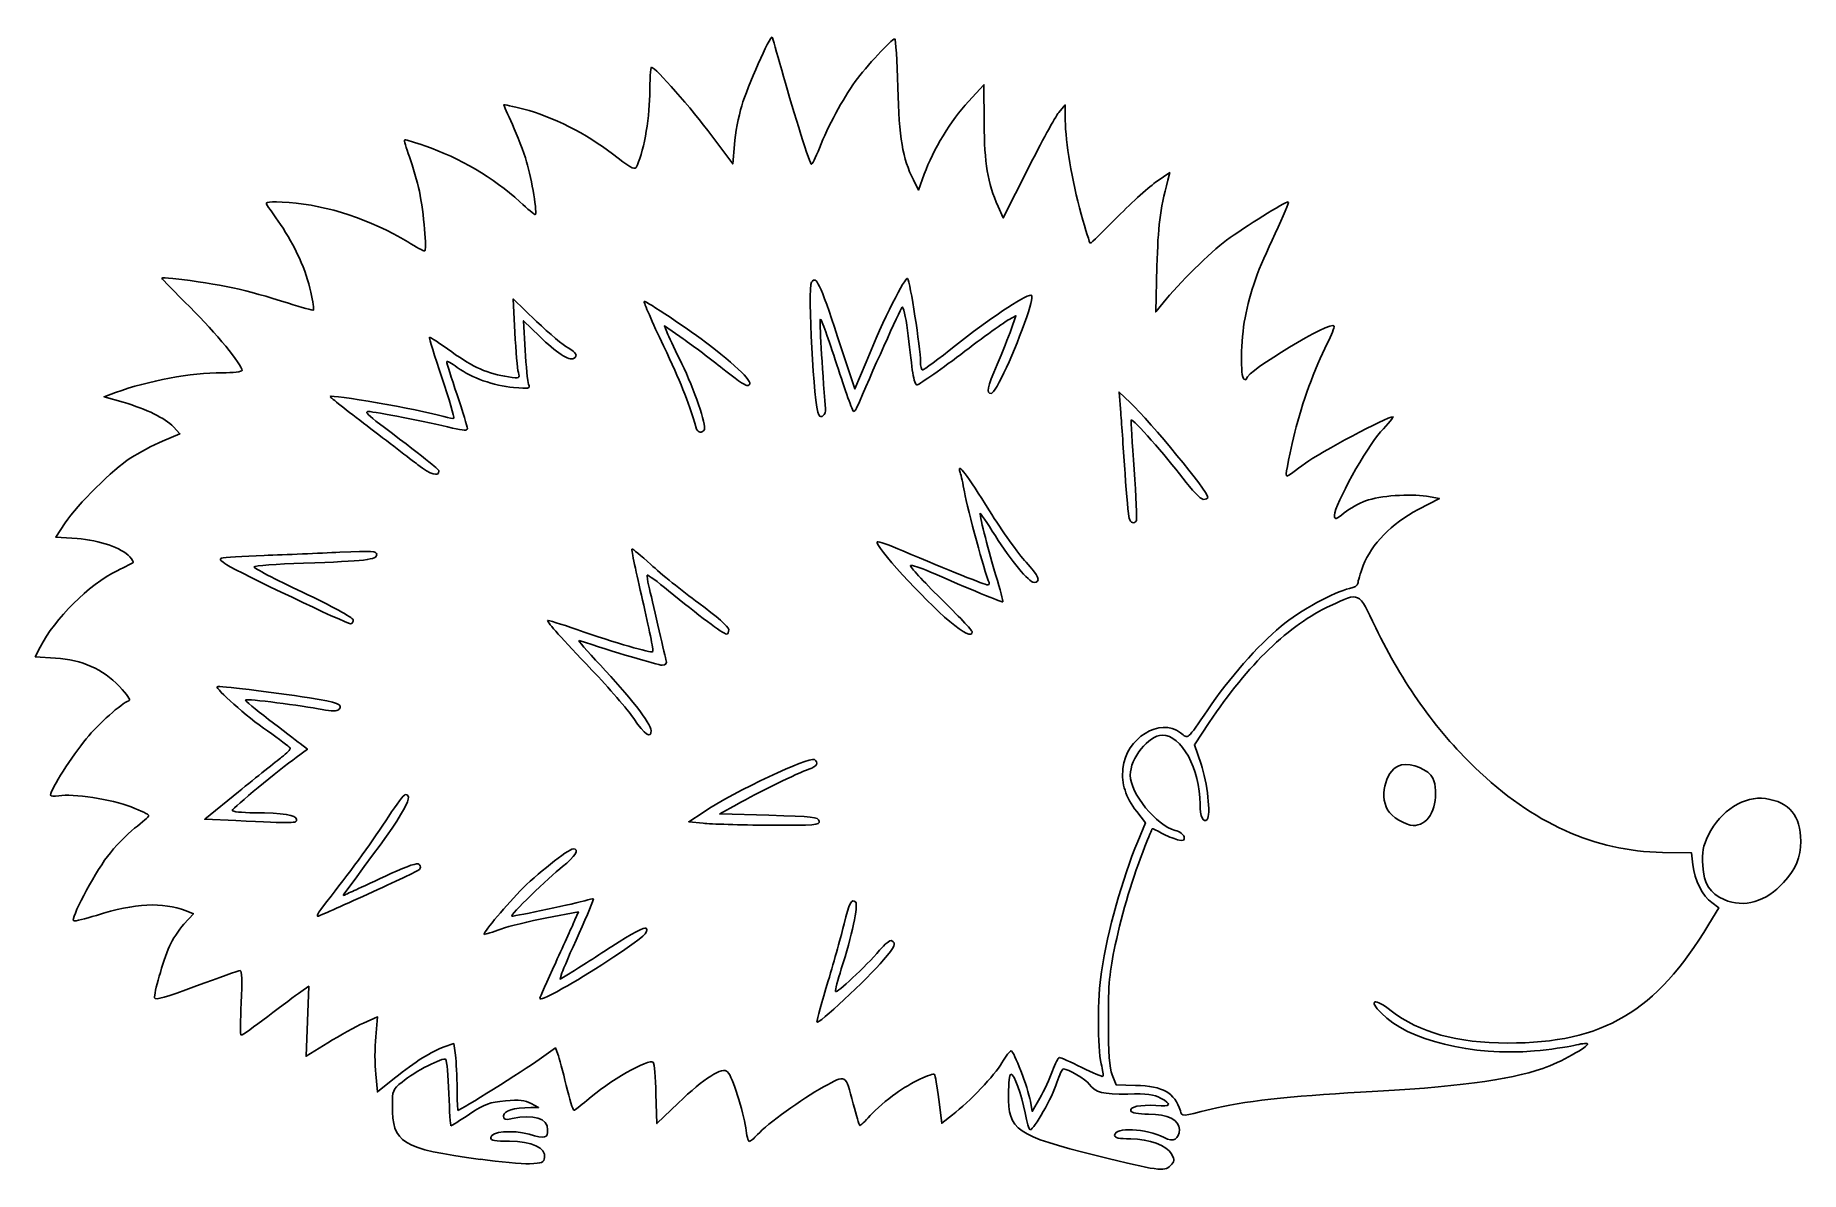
# Model space of a CAD drawing. Extents: x 0 to 31.8, y 0 to 20.5.
import ezdxf

# ---------------------------------------------------------------- set-up
doc = ezdxf.new("R2010")
doc.units = 0
doc.layers.add('Layer_1', color=7, linetype='CONTINUOUS')

msp = doc.modelspace()

# ---------------------------------------------------------------- linework, layer by layer
at = {"layer": 'Layer_1', "color": 7}
for points in [[(16.833656, 19.267875), (17.114767, 19.570956), (17.117767, 18.875795)], [(18.46399, 19.068045), (18.58057, 19.208175), (18.58157, 18.927915)], [(12.203646, 18.651574), (12.582387, 18.141703), (12.611487, 18.495044)], [(15.840734, 17.855642), (15.933834, 17.670782), (16.037775, 17.957833)], [(17.369857, 17.374971), (17.462258, 17.166271), (17.904819, 18.047093)], [(20.236264, 17.829072), (20.464914, 17.984273), (20.430314, 17.848892)], [(20.235774, 16.288969), (20.215074, 15.471627), (20.344834, 15.632788)], [(9.043309, 15.300607), (8.622179, 15.704898), (8.652979, 15.097707)], [(8.836629, 14.782636), (8.808329, 15.312387), (9.09575, 15.031156)], [(17.566478, 15.335257), (17.692388, 15.401157), (17.606488, 15.156067)], [(11.413515, 15.064396), (11.348414, 15.217817), (11.685335, 14.984516)], [(14.986402, 14.567035), (14.787002, 14.082974), (14.474761, 15.024416)], [(1.587553, 13.839934), (1.241893, 13.940304), (1.447443, 14.015104)], [(19.750383, 13.836774), (19.553372, 14.023604), (19.582672, 13.649953)], [(14.255521, 13.724724), (14.254991, 13.724714)], [(2.294285, 13.138092), (2.608686, 13.272793), (2.491295, 13.395413)], [(12.070406, 13.348003), (12.070396, 13.348693)], [(7.281686, 12.598851), (7.281526, 12.599011)], [(25.098554, 12.14343), (25.332115, 12.10483), (24.947184, 11.90308)], [(0.753152, 11.379989), (0.367131, 11.407889), (0.538941, 11.664769)], [(16.903196, 9.698725), (16.903086, 9.698755)], [(0.366161, 9.223884), (-0.00038, 9.248984), (0.08622, 9.418834)], [(21.030615, 7.31112), (20.911565, 7.65608), (21.180076, 8.060611)], [(4.7063, 7.43144), (4.910141, 7.57794), (4.7764, 7.681611)], [(11.110834, 7.916591), (11.111014, 7.916681)], [(3.662498, 6.809859), (3.056027, 6.316768), (3.615788, 6.291068)], [(12.045596, 6.439318), (11.788715, 6.270478), (12.045596, 6.243177)], [(13.236039, 6.387098), (12.349187, 6.410598), (12.654357, 6.582388)], [(19.869773, 6.456768), (20.027113, 6.250637), (19.889443, 5.916747)], [(4.71269, 6.310568), (4.71266, 6.310858)], [(14.13857, 6.282378), (14.13858, 6.282058)], [(29.357073, 5.718526), (29.877294, 5.711526), (29.903194, 5.492016)], [(6.001373, 4.964915), (6.001023, 4.964965)], [(30.243785, 4.810934), (30.369695, 4.719134), (30.189795, 4.420434)], [(2.681996, 4.420784), (2.853546, 4.610684), (2.720356, 4.661484)], [(9.22866, 4.534924), (9.798051, 4.642704), (9.735551, 4.499044)], [(9.646431, 3.538542), (9.46587, 3.430341), (9.50127, 3.542522)], [(5.277831, 2.282589), (4.885901, 2.039498), (4.909901, 2.67083), (4.933901, 3.302171), (4.78807, 3.200841)], [(6.141293, 2.391269), (6.173693, 2.74859), (5.921733, 2.6371)], [(7.579336, 2.056118), (7.550036, 2.268689), (7.374326, 2.206589)], [(9.42681, 2.075368), (9.38371, 2.188509), (9.0916, 1.980198)], [(6.481454, 1.642698), (6.171943, 1.394677), (6.140543, 1.714318)], [(19.847073, 1.513327), (19.498252, 1.524327), (19.429152, 1.701828)], [(11.597875, 1.193497), (11.213044, 0.824026), (11.197344, 1.359907)], [(18.123639, 1.284897), (17.984449, 1.043836), (17.951449, 1.228177)], [(8.942489, 1.187247), (9.07966, 1.112946), (8.939529, 1.111946)], [(16.546476, 0.979756), (16.353975, 0.830346), (16.298875, 1.260057)], [(12.815438, 0.746986), (12.816198, 0.747326)], [(8.028757, 0.178674), (8.028827, 0.177284)], [(19.161591, 0.242915), (19.161411, 0.243085)]]:
    msp.add_lwpolyline(points, dxfattribs=at)
for points in [[(19.864573, 11.704349)], [(5.731922, 9.916165)], [(25.032634, 6.248267)], [(30.471326, 4.864954)], [(15.303423, 3.778372)], [(9.519441, 3.264611)], [(20.657354, 1.050776)]]:
    msp.add_lwpolyline(points, close=True, dxfattribs=at)
for points in [[(12.743987, 19.191745), (12.844498, 19.525536), (13.258039, 20.463158), (13.290429, 20.430768)], [(13.290429, 20.430768), (13.300429, 20.420768), (13.378129, 20.153667), (13.465709, 19.834737)], [(14.793242, 19.628516), (14.983992, 19.892367), (15.451223, 20.399188), (15.503713, 20.399188)], [(15.503713, 20.399188), (15.522813, 20.399188), (15.548513, 20.005097), (15.560714, 19.523436)], [(11.083694, 19.383016), (11.084694, 19.658986), (11.101594, 19.884937), (11.118194, 19.885107)], [(11.118194, 19.885107), (11.183994, 19.885647), (11.844816, 19.134655), (12.203646, 18.651574)], [(13.465709, 19.834737), (13.623579, 19.259475), (13.94907, 18.217633), (13.99504, 18.140383)], [(14.1467, 18.428394), (14.299761, 18.821755), (14.562151, 19.308836), (14.793242, 19.628516)], [(15.560714, 19.523436), (15.584014, 18.610374), (15.645814, 18.242513), (15.840734, 17.855642)], [(8.448838, 19.210045), (8.448838, 19.217045), (8.611739, 19.180745), (8.810829, 19.130645)], [(8.607859, 18.852845), (8.520358, 19.042705), (8.448838, 19.203455), (8.448838, 19.210045)], [(8.810829, 19.130645), (9.32156, 19.001855), (9.956531, 18.681224), (10.412462, 18.321983)], [(10.838073, 18.078363), (10.964534, 18.304233), (11.079914, 18.917405), (11.083694, 19.383016)], [(12.611487, 18.495044), (12.627587, 18.689394), (12.686987, 19.002905), (12.743987, 19.191745)], [(16.037775, 17.957833), (16.196435, 18.396004), (16.521896, 18.931715), (16.833656, 19.267875)], [(8.863419, 18.180693), (8.810319, 18.360514), (8.695309, 18.662974), (8.607859, 18.852845)], [(17.117767, 18.875795), (17.121767, 18.152433), (17.179667, 17.804922), (17.369857, 17.374971)], [(17.904819, 18.047093), (18.148239, 18.531554), (18.39986, 18.990975), (18.46399, 19.068045)], [(18.58157, 18.927915), (18.58457, 18.533484), (18.70034, 17.850672), (18.869641, 17.234801)], [(6.748115, 18.267833), (6.684014, 18.438274), (6.647884, 18.577724), (6.667914, 18.577724)], [(6.667914, 18.577724), (6.687914, 18.577724), (6.849885, 18.528124), (7.027795, 18.467604)], [(6.928335, 17.648952), (6.893435, 17.818902), (6.812315, 18.097393), (6.748115, 18.267833)], [(7.027795, 18.467604), (7.657706, 18.253183), (8.259838, 17.898833), (8.740069, 17.459922)], [(9.019559, 17.223221), (9.06146, 17.223221), (8.956759, 17.864532), (8.863419, 18.180693)], [(10.412462, 18.321983), (10.705203, 18.091363), (10.811353, 18.030603), (10.838073, 18.078363)], [(13.99504, 18.140383), (14.00874, 18.118283), (14.07644, 18.247893), (14.1467, 18.428394)], [(20.430314, 17.848892), (20.287664, 17.289441), (20.254414, 17.022691), (20.235774, 16.288969)], [(7.023635, 16.56933), (7.068835, 16.56933), (7.007535, 17.263611), (6.928335, 17.648952)], [(19.530002, 17.191621), (19.792683, 17.456862), (20.110513, 17.743722), (20.236264, 17.829072)], [(4.177689, 17.405971), (4.143489, 17.461572), (4.204989, 17.467372), (4.57652, 17.442872)], [(4.4203, 17.050921), (4.309219, 17.209951), (4.200029, 17.369721), (4.177689, 17.405971)], [(4.57652, 17.442872), (5.267631, 17.397471), (6.056203, 17.136491), (6.718114, 16.7344)], [(8.740069, 17.459922), (8.882519, 17.329751), (9.008289, 17.223221), (9.019559, 17.223221)], [(18.869641, 17.234801), (18.949041, 16.94581), (19.022691, 16.70935), (19.033231, 16.70935)], [(21.490906, 16.76477), (21.818987, 17.008241), (22.540739, 17.456652), (22.604569, 17.456652)], [(22.604569, 17.456652), (22.624769, 17.456652), (22.518368, 17.199191), (22.368078, 16.88449)], [(4.971341, 15.827528), (4.890841, 16.211739), (4.68114, 16.67754), (4.4203, 17.050921)], [(19.033231, 16.70935), (19.044231, 16.70935), (19.267311, 16.92637), (19.530002, 17.191621)], [(22.368078, 16.88449), (22.053107, 16.224599), (21.917427, 15.844388), (21.824867, 15.362427)], [(6.718114, 16.7344), (6.867585, 16.6438), (7.005055, 16.56933), (7.023635, 16.56933)], [(20.344834, 15.632788), (20.632544, 15.990108), (21.193146, 16.54383), (21.490906, 16.76477)], [(2.283515, 16.078399), (2.283515, 16.089399), (2.372715, 16.088399), (2.482035, 16.075399)], [(2.791366, 15.554317), (2.512055, 15.831078), (2.283515, 16.066919), (2.283515, 16.078399)], [(2.482035, 16.075399), (3.368117, 15.967478), (3.780578, 15.878868), (4.5647, 15.627738)], [(14.00425, 16.008208), (13.92835, 15.893968), (14.04335, 13.758064), (14.13332, 13.612413)], [(14.474761, 15.024416), (14.1525, 15.996168), (14.08711, 16.132879), (14.00425, 16.008208)], [(15.736734, 16.072799), (15.692434, 16.117399), (15.304553, 15.339387), (14.986402, 14.567035)], [(15.969174, 14.572355), (15.968774, 14.816586), (15.781084, 16.028079), (15.736734, 16.072799)], [(4.5647, 15.627738), (4.80465, 15.550937), (5.008661, 15.495647), (5.018041, 15.505117)], [(5.018041, 15.505117), (5.028041, 15.515117), (5.007041, 15.659608), (4.971341, 15.827528)], [(10.982674, 15.661858), (10.971674, 15.650858), (11.129844, 15.288337), (11.334004, 14.856126)], [(12.162356, 14.871826), (11.816755, 15.136837), (11.002774, 15.681948), (10.982674, 15.661858)], [(17.961169, 15.775058), (17.852008, 15.775058), (17.158007, 15.311597), (16.601586, 14.867036)], [(17.885069, 15.380217), (17.976669, 15.651078), (18.000549, 15.775058), (17.961169, 15.775058)], [(3.731438, 14.415445), (3.731438, 14.517875), (3.255657, 15.094277), (2.791366, 15.554317)], [(9.610731, 14.820656), (9.530231, 14.862256), (9.27492, 15.078246), (9.043309, 15.300607)], [(14.254991, 13.724714), (14.190991, 14.505165), (14.14514, 15.321297), (14.164191, 15.340297)], [(14.164191, 15.340297), (14.177891, 15.353997), (14.310351, 14.983956), (14.459731, 14.519125)], [(14.816122, 13.731634), (15.068182, 14.328465), (15.606774, 15.524777), (15.637074, 15.555097)], [(15.637074, 15.555097), (15.659874, 15.577898), (15.701974, 15.394677), (15.733774, 15.136457)], [(16.694786, 14.704336), (17.104967, 15.015116), (17.497238, 15.299037), (17.566478, 15.335257)], [(17.247807, 14.000194), (17.321107, 14.000194), (17.684898, 14.788026), (17.885069, 15.380217)], [(21.824867, 15.362427), (21.748967, 14.966416), (21.737267, 14.299565), (21.805767, 14.257245)], [(21.852467, 14.268245), (21.852467, 14.404455), (23.39136, 15.327487), (23.43143, 15.215297)], [(7.111365, 15.012936), (7.103365, 15.004936), (7.203266, 14.677486), (7.334096, 14.285955)], [(7.511396, 14.750086), (7.299686, 14.902966), (7.119675, 15.021256), (7.111365, 15.012936)], [(8.652979, 15.097707), (8.669879, 14.763756), (8.697379, 14.440025), (8.713979, 14.378295)], [(9.09575, 15.031156), (9.39473, 14.738596), (9.633871, 14.583415), (9.711661, 14.631496)], [(11.663475, 14.534885), (11.561725, 14.741746), (11.449325, 14.980026), (11.413515, 15.064396)], [(11.685335, 14.984516), (11.870646, 14.856276), (12.193806, 14.613785), (12.403457, 14.445775)], [(15.733774, 15.136457), (15.764674, 14.883996), (15.804074, 14.563555), (15.821274, 14.424365)], [(17.606488, 15.156067), (17.559288, 15.021236), (17.444788, 14.735726), (17.352157, 14.521515)], [(23.43143, 15.215297), (23.43943, 15.193197), (23.38323, 15.051636), (23.30702, 14.900546)], [(8.538398, 14.297795), (8.157138, 14.356695), (7.898197, 14.470745), (7.511396, 14.750086)], [(8.898529, 14.165725), (8.880129, 14.213825), (8.852429, 14.491285), (8.836629, 14.782636)], [(9.711661, 14.631496), (9.792761, 14.681596), (9.759761, 14.743536), (9.610731, 14.820656)], [(11.334004, 14.856126), (11.647305, 14.192935), (11.753515, 13.926424), (11.931026, 13.358003)], [(12.835518, 14.140334), (13.010348, 14.140334), (12.756117, 14.416475), (12.162356, 14.871826)], [(15.900774, 14.155294), (15.927374, 14.145294), (16.284595, 14.393565), (16.694786, 14.704336)], [(16.601586, 14.867036), (16.294235, 14.621475), (16.026265, 14.420565), (16.006074, 14.420565)], [(23.30702, 14.900546), (23.07816, 14.447165), (22.850039, 13.819384), (22.725169, 13.299323)], [(1.447443, 14.015104), (2.043154, 14.231955), (2.800796, 14.373245), (3.369447, 14.373545)], [(3.369447, 14.373545), (3.568548, 14.373625), (3.731438, 14.392345), (3.731438, 14.415445)], [(7.421636, 14.570315), (7.421636, 14.590815), (7.508036, 14.545315), (7.613366, 14.468985)], [(7.608456, 13.976694), (7.505746, 14.282565), (7.421636, 14.549685), (7.421636, 14.570315)], [(7.613366, 14.468985), (7.873967, 14.280215), (8.264838, 14.140834), (8.629109, 14.106824)], [(8.713979, 14.378295), (8.743479, 14.269135), (8.738679, 14.266935), (8.538398, 14.297795)], [(12.070396, 13.348693), (12.113096, 13.417793), (11.883246, 14.087714), (11.663475, 14.534885)], [(12.403457, 14.445775), (12.613127, 14.277785), (12.807558, 14.140334), (12.835518, 14.140334)], [(14.459731, 14.519125), (14.609091, 14.054314), (14.744822, 13.673843), (14.761322, 13.673633)], [(15.821274, 14.424365), (15.838474, 14.285175), (15.874274, 14.164095), (15.900774, 14.155294)], [(16.006074, 14.420565), (15.985874, 14.420565), (15.969274, 14.488965), (15.969174, 14.572355)], [(17.352157, 14.521515), (17.169217, 14.098414), (17.149567, 14.000194), (17.247807, 14.000194)], [(7.334096, 14.285955), (7.464946, 13.894424), (7.563026, 13.565193), (7.552156, 13.554323)], [(8.629109, 14.106824), (8.911299, 14.080424), (8.929699, 14.084424), (8.898529, 14.165725)], [(21.805767, 14.257245), (21.831467, 14.241345), (21.852467, 14.246245), (21.852467, 14.268245)], [(2.491295, 13.395413), (2.336175, 13.557343), (2.012364, 13.716604), (1.587553, 13.839934)], [(7.372006, 13.580823), (6.901135, 13.716624), (5.320001, 13.994684), (5.320001, 13.941754)], [(5.320001, 13.941754), (5.320001, 13.929354), (5.619512, 13.691593), (5.985573, 13.413183)], [(7.795277, 13.366163), (7.795277, 13.396063), (7.711077, 13.670843), (7.608456, 13.976694)], [(14.13332, 13.612413), (14.179621, 13.537613), (14.264451, 13.615413), (14.255521, 13.724724)], [(14.761322, 13.673633), (14.777822, 13.673503), (14.802522, 13.699434), (14.816122, 13.731634)], [(21.153186, 12.12502), (21.153186, 12.23006), (20.136773, 13.470363), (19.750383, 13.836774)], [(6.145293, 13.502373), (5.978283, 13.628973), (5.944043, 13.673263), (6.013063, 13.673263)], [(5.985573, 13.413183), (6.351644, 13.134752), (6.764485, 12.818422), (6.903015, 12.710201)], [(6.013063, 13.673263), (6.111963, 13.673263), (7.075865, 13.484073), (7.526716, 13.376163)], [(7.281526, 12.599011), (7.281526, 12.631111), (7.014405, 12.843542), (6.145293, 13.502373)], [(7.552156, 13.554323), (7.541156, 13.543323), (7.460156, 13.555073), (7.372006, 13.580823)], [(19.582672, 13.649953), (19.598772, 13.444443), (19.633472, 12.950512), (19.659872, 12.552351)], [(19.822603, 12.625071), (19.786203, 13.109722), (19.763403, 13.513233), (19.771803, 13.521783)], [(19.771803, 13.521783), (19.798803, 13.548983), (20.399474, 12.870272), (20.700025, 12.472561)], [(22.914339, 12.740311), (23.16723, 12.931762), (24.387913, 13.579553), (24.495763, 13.579553)], [(24.495763, 13.579553), (24.511863, 13.579553), (24.410463, 13.456113), (24.270872, 13.305283)], [(1.722984, 12.838322), (1.864274, 12.928922), (2.121355, 13.063992), (2.294285, 13.138092)], [(7.526716, 13.376163), (7.725567, 13.328463), (7.795277, 13.326063), (7.795277, 13.366163)], [(11.931026, 13.358003), (11.953226, 13.287003), (12.029026, 13.281803), (12.070406, 13.348003)], [(22.725169, 13.299323), (22.585689, 12.718491), (22.546629, 12.505311), (22.579649, 12.505311)], [(24.270872, 13.305283), (24.009742, 13.023252), (23.44049, 11.99203), (23.44049, 11.801029)], [(0.538941, 11.664769), (0.763642, 12.00073), (1.398193, 12.629641), (1.722984, 12.838322)], [(17.214047, 11.88233), (16.817816, 12.524931), (16.619216, 12.785212), (16.685356, 12.575241)], [(22.579649, 12.505311), (22.593349, 12.505311), (22.743589, 12.611041), (22.914339, 12.740311)], [(6.903015, 12.710201), (7.126035, 12.535991), (7.281686, 12.490221), (7.281686, 12.598851)], [(16.685356, 12.575241), (16.701456, 12.524141), (16.736156, 12.366581), (16.762556, 12.22529)], [(19.659872, 12.552351), (19.686272, 12.15415), (19.719072, 11.791619), (19.733172, 11.746649)], [(19.864503, 11.704379), (19.878203, 11.726079), (19.859503, 12.14041), (19.822603, 12.625071)], [(20.700025, 12.472561), (20.864365, 12.2551), (21.025115, 12.08834), (21.071485, 12.08722)], [(16.762556, 12.22529), (16.823656, 11.89784), (17.135567, 10.733397), (17.191177, 10.625597)], [(21.071485, 12.08722), (21.116485, 12.08648), (21.153186, 12.10332), (21.153186, 12.12502)], [(23.999242, 12.06123), (24.262742, 12.15393), (24.794773, 12.19373), (25.098554, 12.14343)], [(17.043187, 11.84089), (17.043187, 11.85749), (17.167857, 11.672269), (17.320377, 11.429319)], [(17.329467, 10.714597), (17.204937, 11.121448), (17.043187, 11.757609), (17.043187, 11.84089)], [(17.874048, 10.955318), (17.735268, 11.101508), (17.438258, 11.518669), (17.214047, 11.88233)], [(23.44049, 11.801029), (23.44049, 11.714929), (23.455291, 11.718829), (23.615641, 11.84743)], [(23.615641, 11.84743), (23.712041, 11.92463), (23.884581, 12.02089), (23.999242, 12.06123)], [(24.947184, 11.90308), (24.471423, 11.653739), (24.101162, 11.275898), (23.958222, 10.893817)], [(19.733172, 11.746649), (19.760073, 11.659749), (19.824173, 11.639139), (19.864573, 11.704349)], [(1.703804, 11.052968), (1.558033, 11.214048), (1.161393, 11.350478), (0.753152, 11.379989)], [(6.160563, 11.092648), (6.160563, 11.156748), (6.080663, 11.161848), (5.495002, 11.133948)], [(10.762083, 11.191058), (10.752083, 11.181058), (10.838383, 10.766487), (10.954604, 10.270396)], [(11.103904, 10.911817), (10.926194, 11.075698), (10.772383, 11.201348), (10.762083, 11.191058)], [(15.188833, 11.320558), (15.130833, 11.262558), (16.025365, 10.280326), (16.496936, 9.884135)], [(15.650144, 11.160418), (15.410513, 11.262568), (15.202913, 11.334648), (15.188833, 11.320558)], [(17.183177, 10.543897), (17.133177, 10.543897), (16.481405, 10.806017), (15.650144, 11.160418)], [(17.320377, 11.429319), (17.597238, 10.988078), (17.927699, 10.590567), (18.017609, 10.590567)], [(1.477323, 10.801327), (1.625274, 10.874627), (1.754954, 10.941038), (1.765504, 10.949028)], [(1.765504, 10.949028), (1.776504, 10.957028), (1.748304, 11.003828), (1.703804, 11.052968)], [(3.360777, 11.028348), (3.315177, 11.013948), (3.345377, 10.974648), (3.454177, 10.907377)], [(4.128829, 11.076148), (3.743498, 11.061748), (3.397877, 11.040148), (3.360777, 11.028348)], [(3.454177, 10.907377), (3.691808, 10.760347), (5.613172, 9.844365), (5.685222, 9.843765)], [(4.81924, 10.413506), (4.325559, 10.646937), (3.931118, 10.853297), (3.942718, 10.872057)], [(3.942718, 10.872057), (3.953719, 10.890857), (4.358229, 10.919958), (4.84032, 10.936558)], [(5.495002, 11.133948), (5.128921, 11.116548), (4.51416, 11.090448), (4.128829, 11.076148)], [(4.84032, 10.936558), (5.966463, 10.975658), (6.160563, 10.998658), (6.160563, 11.092648)], [(11.967896, 10.216896), (11.670425, 10.435246), (11.281614, 10.747957), (11.103904, 10.911817)], [(16.331405, 10.302516), (16.016964, 10.611347), (15.772784, 10.877107), (15.788774, 10.893087)], [(15.788774, 10.893087), (15.804874, 10.908987), (15.962164, 10.858887), (16.138595, 10.781727)], [(18.017609, 10.590567), (18.150659, 10.590567), (18.101409, 10.715797), (17.874048, 10.955318)], [(23.958222, 10.893817), (23.904521, 10.750677), (23.860721, 10.605477), (23.860721, 10.571117)], [(0.08622, 9.418834), (0.354111, 9.943945), (0.958262, 10.544357), (1.477323, 10.801327)], [(11.068424, 10.519207), (11.043524, 10.621227), (11.030924, 10.712487), (11.040324, 10.721957)], [(11.040324, 10.721957), (11.050324, 10.731957), (11.222034, 10.604287), (11.423055, 10.439296)], [(11.231854, 9.819915), (11.166754, 10.102496), (11.093314, 10.417176), (11.068424, 10.519207)], [(16.138595, 10.781727), (16.840846, 10.474507), (17.440998, 10.228066), (17.455248, 10.241066)], [(17.191177, 10.625597), (17.218677, 10.572197), (17.215877, 10.543897), (17.183177, 10.543897)], [(17.455248, 10.241066), (17.463248, 10.248066), (17.406747, 10.461697), (17.329467, 10.714597)], [(23.860721, 10.571117), (23.860721, 10.536817), (23.792521, 10.495017), (23.708921, 10.478417)], [(5.731942, 9.916195), (5.721942, 9.959195), (5.348112, 10.163436), (4.81924, 10.413506)], [(10.954604, 10.270396), (11.070764, 9.774345), (11.153974, 9.356584), (11.139464, 9.342084)], [(11.423055, 10.439296), (11.951256, 10.005866), (12.417927, 9.656445), (12.468607, 9.656445)], [(12.510607, 9.738145), (12.509857, 9.787345), (12.293316, 9.978025), (11.967896, 10.216896)], [(16.903086, 9.698755), (16.903086, 9.721955), (16.645826, 9.993696), (16.331405, 10.302516)], [(23.708921, 10.478417), (23.43747, 10.424316), (22.817649, 10.082476), (22.473878, 9.797175)], [(23.36143, 10.168076), (23.907371, 10.416586), (23.860011, 10.439476), (24.183182, 9.770965)], [(5.685222, 9.843765), (5.719122, 9.843505), (5.740322, 9.876065), (5.731922, 9.916165)], [(9.768451, 9.740085), (9.47946, 9.840865), (9.243, 9.913665), (9.243, 9.901735)], [(9.243, 9.901735), (9.243, 9.861235), (9.48818, 9.586925), (10.042412, 9.007723)], [(16.496936, 9.884135), (16.750996, 9.670705), (16.903196, 9.601235), (16.903196, 9.698725)], [(21.180076, 8.060611), (21.874407, 9.106764), (22.626789, 9.833645), (23.36143, 10.168076)], [(11.139464, 9.342084), (11.107164, 9.309784), (10.477263, 9.492804), (9.768451, 9.740085)], [(11.376294, 9.201064), (11.361694, 9.258864), (11.296894, 9.537345), (11.231854, 9.819915)], [(12.468607, 9.656445), (12.492807, 9.656445), (12.511707, 9.693245), (12.510607, 9.738145)], [(22.473878, 9.797175), (22.053647, 9.448394), (21.531896, 8.854623), (21.150406, 8.291022)], [(24.183182, 9.770965), (24.667363, 8.769353), (25.260874, 7.931941), (25.970056, 7.24979)], [(10.194062, 9.093414), (9.947841, 9.352354), (9.775051, 9.554625), (9.810071, 9.542895)], [(9.810071, 9.542895), (10.401212, 9.344854), (11.235424, 9.096024), (11.308194, 9.096024)], [(1.517993, 8.713103), (1.212543, 9.028383), (0.845852, 9.191004), (0.366161, 9.223884)], [(10.042412, 9.007723), (10.346942, 8.689473), (10.685743, 8.296052), (10.795303, 8.133442)], [(11.111014, 7.916681), (11.110474, 8.036141), (10.706263, 8.554742), (10.194062, 9.093414)], [(11.308194, 9.096024), (11.382795, 9.096024), (11.396995, 9.118124), (11.376294, 9.201064)], [(1.686724, 8.455352), (1.724724, 8.469352), (1.663524, 8.562722), (1.517993, 8.713103)], [(3.281327, 8.707583), (3.245627, 8.671783), (3.816878, 8.168442), (4.186609, 7.909951)], [(4.946211, 8.505542), (4.243049, 8.613473), (3.301527, 8.727783), (3.281327, 8.707583)], [(0.917702, 7.768531), (1.145302, 8.044911), (1.547263, 8.403902), (1.686724, 8.455352)], [(4.207039, 8.117851), (3.967449, 8.300822), (3.780328, 8.459382), (3.791188, 8.470242)], [(3.791188, 8.470242), (3.814888, 8.493942), (4.8209, 8.367812), (5.173071, 8.296902)], [(5.474322, 8.297452), (5.562322, 8.385452), (5.456422, 8.427212), (4.946211, 8.505542)], [(5.173071, 8.296902), (5.353402, 8.260502), (5.437522, 8.260802), (5.474322, 8.297452)], [(21.150406, 8.291022), (20.773075, 7.733551), (20.804705, 7.760261), (20.658354, 7.875381)], [(4.7764, 7.681611), (4.7028, 7.738611), (4.44661, 7.934921), (4.207039, 8.117851)], [(10.795303, 8.133442), (10.992614, 7.840631), (11.111684, 7.758781), (11.110834, 7.916591)], [(20.658354, 7.875381), (20.293684, 8.162222), (19.673782, 7.777081), (19.621302, 7.23096)], [(0.275101, 6.757799), (0.275101, 6.846599), (0.669661, 7.46732), (0.917702, 7.768531)], [(4.186609, 7.909951), (4.398199, 7.762031), (4.5819, 7.62387), (4.59482, 7.60295)], [(19.752233, 7.110669), (19.752233, 7.41144), (20.089703, 7.834611), (20.329594, 7.834611)], [(20.329594, 7.834611), (20.678715, 7.834611), (21.011305, 7.22771), (21.012765, 6.587958)], [(3.552788, 6.476008), (3.570588, 6.524508), (4.399369, 7.21082), (4.7063, 7.43144)], [(4.44366, 7.43392), (4.347659, 7.36182), (3.996049, 7.081049), (3.662498, 6.809859)], [(4.59482, 7.60295), (4.60722, 7.58205), (4.53972, 7.50585), (4.44366, 7.43392)], [(14.05418, 7.39131), (13.95488, 7.45271), (12.637027, 6.828059), (12.045596, 6.439318)], [(13.95668, 7.21961), (14.10167, 7.27011), (14.14025, 7.3381), (14.05418, 7.39131)], [(25.210534, 7.059549), (25.143434, 7.20694), (24.833333, 7.33668), (24.646403, 7.29561)], [(12.654357, 6.582388), (13.028058, 6.792759), (13.76113, 7.151449), (13.95668, 7.21961)], [(19.621302, 7.23096), (19.594202, 6.949209), (19.667002, 6.722398), (19.869773, 6.456768)], [(20.562854, 6.115237), (20.226634, 6.202437), (19.752233, 6.784909), (19.752233, 7.110669)], [(21.142796, 6.313718), (21.211296, 6.382218), (21.143346, 6.983809), (21.030615, 7.31112)], [(24.646403, 7.29561), (24.382163, 7.23771), (24.237142, 6.769779), (24.395043, 6.484818)], [(25.032634, 6.248307), (25.235234, 6.356778), (25.331255, 6.794599), (25.210534, 7.059549)], [(25.970056, 7.24979), (27.021208, 6.238677), (28.133321, 5.735886), (29.357073, 5.718526)], [(0.426911, 6.737999), (0.335411, 6.720798), (0.275101, 6.727998), (0.275101, 6.757799)], [(1.729304, 6.538228), (1.380063, 6.674168), (0.668861, 6.783189), (0.426911, 6.737999)], [(5.581152, 4.988605), (6.624064, 6.371668), (6.863625, 6.760749), (6.672184, 6.760749)], [(6.672184, 6.760749), (6.648184, 6.760749), (6.515474, 6.585518), (6.377284, 6.371308)], [(30.188025, 6.034667), (30.400775, 6.469498), (30.834556, 6.745789), (31.214937, 6.688748)], [(31.214937, 6.688748), (31.646998, 6.624048), (31.849169, 6.378898), (31.849169, 5.919977)], [(2.049964, 6.382538), (2.049964, 6.399538), (1.905664, 6.469638), (1.729304, 6.538228)], [(1.791814, 6.152427), (1.933804, 6.261997), (2.049964, 6.365508), (2.049964, 6.382538)], [(3.949779, 6.433208), (3.722878, 6.433478), (3.544208, 6.452708), (3.552788, 6.476008)], [(4.71266, 6.310858), (4.71266, 6.393658), (4.47059, 6.432518), (3.949779, 6.433208)], [(6.377284, 6.371308), (6.101513, 5.943847), (5.717772, 5.413396), (5.334591, 4.930015)], [(14.13858, 6.282058), (14.12438, 6.355358), (14.03271, 6.366258), (13.236039, 6.387098)], [(21.012765, 6.587958), (21.013285, 6.364028), (21.071165, 6.242067), (21.142796, 6.313718)], [(24.395043, 6.484818), (24.462443, 6.363298), (24.721053, 6.205337), (24.857964, 6.202167)], [(1.301363, 5.644656), (1.429193, 5.814387), (1.649834, 6.042897), (1.791814, 6.152427)], [(3.615788, 6.291068), (4.69333, 6.241767), (4.71269, 6.242167), (4.71269, 6.310568)], [(12.045596, 6.243177), (12.186886, 6.228177), (12.719137, 6.212277), (13.228368, 6.208177)], [(13.228368, 6.208177), (14.08732, 6.201177), (14.15311, 6.207177), (14.13857, 6.282378)], [(20.018213, 5.824757), (20.084513, 5.992437), (20.143713, 6.135757), (20.149753, 6.143227)], [(20.149753, 6.143227), (20.154753, 6.150227), (20.231754, 6.116327), (20.318474, 6.067027)], [(20.318474, 6.067027), (20.405274, 6.017627), (20.535654, 5.963357), (20.608384, 5.946607)], [(20.725105, 5.996607), (20.717105, 6.041207), (20.644204, 6.094107), (20.562854, 6.115237)], [(24.857964, 6.202167), (24.904464, 6.201417), (24.983194, 6.221767), (25.032634, 6.248267)], [(9.701711, 5.779896), (9.617011, 5.779896), (9.014969, 5.302095), (8.748929, 5.023865)], [(9.51166, 5.460986), (9.742411, 5.639896), (9.825831, 5.779896), (9.701711, 5.779896)], [(19.889443, 5.916747), (19.604622, 5.226055), (19.351922, 4.318063), (19.233821, 3.561012)], [(19.484092, 4.051203), (19.611792, 4.646044), (19.801893, 5.277495), (20.018213, 5.824757)], [(20.608384, 5.946607), (20.717275, 5.921307), (20.737875, 5.930107), (20.725105, 5.996607)], [(30.082715, 5.477836), (30.066415, 5.734306), (30.082295, 5.818527), (30.188025, 6.034667)], [(31.849169, 5.919977), (31.849169, 5.623416), (31.766768, 5.423626), (31.541628, 5.174445)], [(0.692051, 4.480884), (0.624051, 4.503584), (1.039582, 5.296895), (1.301363, 5.644656)], [(6.925885, 5.500796), (6.893185, 5.533296), (6.730714, 5.480296), (6.414444, 5.333705)], [(6.928885, 5.408696), (6.956985, 5.436596), (6.955685, 5.470596), (6.925885, 5.500796)], [(8.595629, 4.565514), (8.544528, 4.565514), (9.26476, 5.269565), (9.51166, 5.460986)], [(29.903194, 5.492016), (29.935594, 5.217765), (30.079135, 4.930895), (30.243785, 4.810934)], [(30.471366, 4.864954), (30.206675, 4.982625), (30.103935, 5.144605), (30.082715, 5.477836)], [(6.414444, 5.333705), (6.159443, 5.215485), (5.877273, 5.085375), (5.787342, 5.044505)], [(6.001023, 4.964965), (6.486944, 5.184635), (6.904485, 5.384306), (6.928885, 5.408696)], [(31.541628, 5.174445), (31.227947, 4.827244), (30.820946, 4.709554), (30.471326, 4.864954)], [(2.720356, 4.661484), (2.285515, 4.827054), (1.808484, 4.803294), (1.101302, 4.580884)], [(5.334591, 4.930015), (5.108611, 4.644964), (5.058001, 4.565544), (5.102251, 4.565544)], [(5.102251, 4.565544), (5.110251, 4.565544), (5.515442, 4.745264), (6.001373, 4.964915)], [(5.577152, 4.945805), (5.550752, 4.932105), (5.552452, 4.949805), (5.581152, 4.988605)], [(5.787342, 5.044505), (5.697442, 5.003605), (5.602862, 4.959105), (5.577152, 4.945805)], [(8.748929, 5.023865), (8.425718, 4.685854), (8.056117, 4.238583), (8.099997, 4.238583)], [(9.916241, 4.846264), (9.797201, 4.805364), (8.668439, 4.565514), (8.595629, 4.565514)], [(9.810681, 4.257683), (9.961331, 4.589274), (10.077312, 4.867864), (10.068422, 4.876765)], [(10.068422, 4.876765), (10.058422, 4.886765), (9.991122, 4.872764), (9.916241, 4.846264)], [(14.540971, 3.614922), (14.731322, 4.207533), (14.851892, 4.767244), (14.800332, 4.818804)], [(14.800332, 4.818804), (14.727032, 4.892105), (14.679642, 4.803404), (14.590251, 4.425484)], [(1.101302, 4.580884), (0.900642, 4.517684), (0.716462, 4.472824), (0.692051, 4.480884)], [(8.397588, 4.332883), (8.541508, 4.384783), (8.915499, 4.475644), (9.22866, 4.534924)], [(9.735551, 4.499044), (9.701051, 4.420144), (9.544761, 4.073773), (9.38803, 3.729562)], [(2.422985, 4.026893), (2.471085, 4.139073), (2.587636, 4.316333), (2.681996, 4.420784)], [(8.099997, 4.238583), (8.119797, 4.238583), (8.253658, 4.280983), (8.397588, 4.332883)], [(9.50127, 3.542522), (9.520771, 3.604222), (9.660011, 3.926082), (9.810681, 4.257683)], [(9.519451, 3.264651), (9.916011, 3.481421), (10.798013, 4.057763), (10.960284, 4.206133)], [(11.021084, 4.347683), (10.992384, 4.376383), (10.769133, 4.258183), (10.401592, 4.019683)], [(10.960284, 4.206133), (11.027984, 4.268033), (11.049784, 4.319003), (11.021084, 4.347683)], [(14.590251, 4.425484), (14.544751, 4.232813), (14.416101, 3.770422), (14.304581, 3.397941)], [(15.452023, 4.123843), (15.424723, 4.140843), (15.324743, 4.063243), (15.230163, 3.951643)], [(30.189795, 4.420434), (29.235603, 2.83601), (28.289571, 2.276809), (26.563377, 2.276809)], [(2.152135, 3.093481), (2.134735, 3.170681), (2.299935, 3.739802), (2.422985, 4.026893)], [(10.401592, 4.019683), (10.085572, 3.814582), (9.745751, 3.598092), (9.646431, 3.538542)], [(15.230163, 3.951643), (14.979192, 3.655392), (14.453271, 3.162671), (14.437031, 3.208601)], [(15.303373, 3.778372), (15.512623, 4.027153), (15.532753, 4.073943), (15.452023, 4.123843)], [(19.359552, 2.67336), (19.359022, 3.360121), (19.375852, 3.546252), (19.484092, 4.051203)], [(3.695328, 3.584482), (3.667728, 3.584482), (3.312447, 3.459391), (2.905876, 3.306611)], [(3.714428, 3.00065), (3.736128, 3.405501), (3.730328, 3.584482), (3.695328, 3.584482)], [(9.38803, 3.729562), (9.2313, 3.385371), (9.10306, 3.096351), (9.10306, 3.087351)], [(14.10127, 2.65805), (14.10072, 2.58385), (15.017512, 3.438441), (15.303423, 3.778372)], [(14.437031, 3.208601), (14.429031, 3.230301), (14.476131, 3.413151), (14.540971, 3.614922)], [(19.233821, 3.561012), (19.162721, 3.104711), (19.159221, 2.188539), (19.228821, 1.904208)], [(2.905876, 3.306611), (2.349065, 3.097301), (2.163075, 3.044721), (2.152135, 3.093481)], [(4.78807, 3.200841), (4.70787, 3.145241), (4.44024, 2.94594), (4.193359, 2.7582)], [(9.10306, 3.087351), (9.10306, 3.047251), (9.18796, 3.083351), (9.519441, 3.264611)], [(14.304581, 3.397941), (14.193091, 3.025451), (14.10156, 2.6925), (14.10127, 2.65805)], [(3.713888, 2.416829), (3.696988, 2.416829), (3.697288, 2.67955), (3.714428, 3.00065)], [(24.460083, 2.86054), (24.159762, 3.093771), (24.042132, 3.062281), (24.283482, 2.81314)], [(4.193359, 2.7582), (3.946488, 2.57043), (3.730738, 2.416829), (3.713888, 2.416829)], [(5.921733, 2.6371), (5.783162, 2.5759), (5.493412, 2.416279), (5.277831, 2.282589)], [(19.429152, 1.701828), (19.378052, 1.833368), (19.359952, 2.085268), (19.359552, 2.67336)], [(24.283482, 2.81314), (24.757303, 2.324279), (25.928606, 2.037018), (27.047298, 2.135299)], [(26.563377, 2.276809), (25.646945, 2.276809), (24.969714, 2.464759), (24.460083, 2.86054)], [(6.140543, 1.714318), (6.123143, 1.890138), (6.123643, 2.194739), (6.141293, 2.391269)], [(27.047298, 2.135299), (27.317399, 2.159099), (27.63693, 2.203299), (27.75731, 2.233499)], [(28.00052, 2.264399), (28.04202, 2.222899), (27.497099, 1.919908), (27.198999, 1.818618)], [(27.75731, 2.233499), (27.87773, 2.263799), (27.98716, 2.277699), (28.00052, 2.264399)], [(7.374326, 2.206589), (7.143115, 2.124989), (6.860975, 1.946818), (6.481454, 1.642698)], [(6.615944, 1.573887), (6.843675, 1.761678), (7.358906, 2.028328), (7.405006, 1.982228)], [(7.405006, 1.982228), (7.424806, 1.962428), (7.449606, 1.684448), (7.460206, 1.364357)], [(7.608536, 1.453037), (7.608536, 1.667798), (7.594836, 1.939188), (7.579336, 2.056118)], [(9.0916, 1.980198), (8.809969, 1.779358), (7.666247, 1.062546), (7.627436, 1.062546)], [(9.578411, 1.512927), (9.51871, 1.759998), (9.45044, 2.013098), (9.42681, 2.075368)], [(11.147044, 1.930218), (11.070744, 2.006318), (10.341062, 1.587897), (9.948991, 1.243007)], [(11.197344, 1.359907), (11.189344, 1.654648), (11.166044, 1.911268), (11.147044, 1.930218)], [(17.439698, 1.922278), (17.305137, 1.692638), (16.860466, 1.223437), (16.546476, 0.979756)], [(17.604098, 2.136469), (17.582798, 2.136469), (17.508798, 2.040068), (17.439698, 1.922278)], [(17.951449, 1.228177), (17.907949, 1.471377), (17.653638, 2.136469), (17.604098, 2.136469)], [(18.47526, 2.017188), (18.45396, 2.017948), (18.39756, 1.908578), (18.34976, 1.772818)], [(18.877611, 1.836028), (18.67757, 1.934328), (18.4965, 2.015828), (18.47526, 2.017188)], [(12.489917, 1.758018), (12.396117, 1.853618), (12.071346, 1.648038), (11.597875, 1.193497)], [(12.816198, 0.747326), (12.776698, 1.049426), (12.576177, 1.670088), (12.489917, 1.758018)], [(14.756672, 1.179747), (14.609881, 1.726738), (14.634202, 1.712938), (14.220541, 1.484607)], [(16.224775, 1.708778), (16.183975, 1.749578), (15.791244, 1.557727), (15.522263, 1.365807)], [(16.298875, 1.260057), (16.268575, 1.496387), (16.235275, 1.698328), (16.224775, 1.708778)], [(17.557158, 1.354507), (17.557058, 1.553587), (17.575658, 1.716478), (17.598758, 1.716478)], [(17.598758, 1.716478), (17.661258, 1.716478), (17.792778, 1.358867), (17.856518, 1.015876)], [(18.34976, 1.772818), (18.301859, 1.637028), (18.200179, 1.417477), (18.123639, 1.284897)], [(18.43033, 1.562447), (18.47333, 1.698518), (18.52633, 1.809888), (18.54842, 1.809888)], [(18.54842, 1.809888), (18.63152, 1.809888), (18.954691, 1.620807), (19.013691, 1.537687)], [(19.260321, 1.676318), (19.249321, 1.665318), (19.077671, 1.737718), (18.877611, 1.836028)], [(19.228821, 1.904208), (19.256521, 1.789288), (19.270722, 1.686758), (19.260321, 1.676318)], [(27.198999, 1.818618), (26.562727, 1.602427), (25.632825, 1.481127), (23.909171, 1.389517)], [(6.440794, 1.151116), (6.440794, 1.415947), (6.448794, 1.436457), (6.615944, 1.573887)], [(7.460206, 1.364357), (7.471206, 1.044256), (7.487806, 0.782366), (7.497806, 0.782366)], [(7.627436, 1.062546), (7.616436, 1.062546), (7.608536, 1.238257), (7.608536, 1.453037)], [(9.715441, 1.063136), (9.699841, 1.063396), (9.638241, 1.265827), (9.578411, 1.512927)], [(14.220541, 1.484607), (13.83052, 1.269327), (13.208438, 0.820536), (13.029338, 0.625215)], [(15.522263, 1.365807), (15.366823, 1.254867), (15.160253, 1.076326), (15.063242, 0.968936)], [(19.161411, 0.243085), (17.673548, 0.613795), (17.557468, 0.694205), (17.557158, 1.354507)], [(17.950419, 0.712296), (18.014919, 0.712296), (18.34868, 1.303367), (18.43033, 1.562447)], [(19.013691, 1.537687), (19.123401, 1.383047), (19.258381, 1.348037), (19.709222, 1.357217)], [(19.709222, 1.357217), (20.055103, 1.364217), (20.181933, 1.347217), (20.301204, 1.283217)], [(20.657274, 1.050816), (20.550584, 1.384497), (20.354264, 1.496587), (19.847073, 1.513327)], [(20.301204, 1.283217), (20.513814, 1.167047), (20.490784, 1.130006), (20.217704, 1.148926)], [(23.909171, 1.389517), (22.656419, 1.322917), (21.748657, 1.220077), (21.211776, 1.083876)], [(8.028827, 0.177284), (6.603654, 0.371275), (6.440794, 0.471145), (6.440794, 1.151116)], [(7.497806, 0.782366), (7.507806, 0.782366), (7.659746, 0.877966), (7.835337, 0.994666)], [(7.835337, 0.994666), (8.115427, 1.180897), (8.194558, 1.210317), (8.479988, 1.234247)], [(8.939529, 1.111946), (8.625369, 1.106946), (8.449118, 1.054146), (8.449118, 0.965526)], [(8.449118, 0.965526), (8.449118, 0.892626), (8.472318, 0.884626), (8.600909, 0.913326)], [(8.479988, 1.234247), (8.728789, 1.255147), (8.837649, 1.244247), (8.942489, 1.187247)], [(8.600909, 0.913326), (8.988729, 0.999826), (9.24313, 0.918326), (9.24313, 0.710686)], [(9.948991, 1.243007), (9.836261, 1.143706), (9.731091, 1.062846), (9.715441, 1.063136)], [(14.872012, 0.789506), (14.864012, 0.797506), (14.811912, 0.973806), (14.756672, 1.179747)], [(15.063242, 0.968936), (14.966142, 0.861556), (14.880172, 0.780796), (14.872012, 0.789506)], [(17.856518, 1.015876), (17.887519, 0.848906), (17.929819, 0.712296), (17.950419, 0.712296)], [(20.217704, 1.148926), (19.934673, 1.168527), (19.738973, 1.126126), (19.764143, 1.050626)], [(19.764143, 1.050626), (19.775143, 1.015926), (19.894853, 0.994926), (20.084743, 0.993926)], [(20.084743, 0.993926), (20.437664, 0.992926), (20.639784, 0.891356), (20.639784, 0.716886)], [(21.211776, 1.083876), (20.671655, 0.946846), (20.690185, 0.947946), (20.657354, 1.050776)], [(8.908439, 0.629785), (8.604459, 0.714386), (8.215588, 0.681285), (8.215588, 0.570585)], [(9.24313, 0.710686), (9.24313, 0.557365), (9.20333, 0.547745), (8.908439, 0.629785)], [(12.881938, 0.501775), (12.863138, 0.501775), (12.833238, 0.612165), (12.815438, 0.746986)], [(20.362874, 0.570425), (20.039823, 0.737456), (19.472122, 0.765966), (19.472122, 0.615025)], [(20.639784, 0.716886), (20.639784, 0.539575), (20.532404, 0.482755), (20.362874, 0.570425)], [(8.215588, 0.570585), (8.215588, 0.518385), (8.290788, 0.503285), (8.554208, 0.503285)], [(8.554208, 0.503285), (8.958699, 0.503145), (9.21274, 0.385605), (9.18785, 0.210344)], [(13.029338, 0.625215), (12.967138, 0.557215), (12.900678, 0.501775), (12.881938, 0.501775)], [(19.472122, 0.615025), (19.472122, 0.564925), (19.543422, 0.548425), (19.764033, 0.547625)], [(19.764033, 0.547625), (20.091963, 0.546875), (20.415184, 0.426235), (20.495884, 0.275465)], [(8.916189, 0.099674), (8.774879, 0.095674), (8.375558, 0.131574), (8.028757, 0.178674)], [(9.18785, 0.210344), (9.17415, 0.118344), (9.14365, 0.105584), (8.916189, 0.099674)], [(20.472984, 0.061564), (20.366564, -0.044856), (20.254674, -0.029436), (19.161591, 0.242915)], [(20.495884, 0.275465), (20.560684, 0.154214), (20.560184, 0.148724), (20.472984, 0.061564)]]:
    msp.add_open_spline(points, degree=3, dxfattribs=at)

doc.saveas('drawing.dxf')
